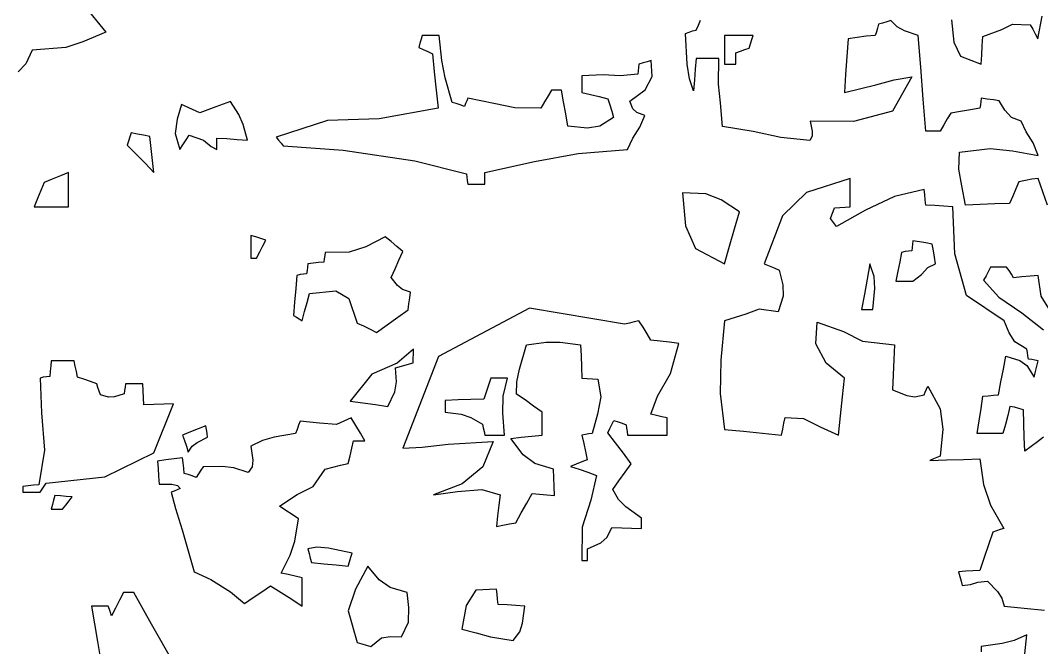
# Model space of a CAD drawing. Header units: millimetres. Extents: x 2622 to 2811, y 687 to 801.
# Drawn here: x 2745.19 to 2746.433, y 773.552 to 774.316 of the extents above; entities that cross this region are included whole.
import ezdxf

# ---------------------------------------------------------------- set-up
doc = ezdxf.new("R2010")
doc.units = ezdxf.units.MM
doc.layers.add('CHIOMA', color=94, linetype='Continuous')

msp = doc.modelspace()

# ---------------------------------------------------------------- linework, layer by layer
at = {"color": 44, "linetype": 'Continuous'}
for p, q in [((2746.3417, 773.9809), (2746.3274, 774.0315)), ((2746.3625, 773.9994), (2746.381, 773.9787)), ((2746.3875, 773.9499), (2746.3417, 773.9809)), ((2746.381, 773.9787), (2746.4089, 773.9599)), ((2746.4089, 773.9599), (2746.4355, 773.9389)), ((2746.3934, 773.9354), (2746.3875, 773.9499)), ((2746.4004, 773.9246), (2746.3934, 773.9354))]:
    msp.add_line(p, q, dxfattribs=at)
at = {"layer": 'CHIOMA', "linetype": 'Continuous'}
for p, q in [((2745.267, 774.3346), (2745.294, 774.3014)), ((2746.0153, 774.3099), (2746.0179, 774.3159)), ((2746.2495, 774.3154), (2746.2445, 774.3139)), ((2746.2574, 774.3077), (2746.2495, 774.3154)), ((2746.3235, 774.3164), (2746.3263, 774.2891)), ((2746.4285, 774.2934), (2746.4339, 774.3208)), ((2746.0039, 774.3014), (2746.0083, 774.3028)), ((2746.0083, 774.3028), (2746.0125, 774.3039)), ((2746.0125, 774.3039), (2746.0153, 774.3099)), ((2746.2333, 774.3064), (2746.2319, 774.3019)), ((2746.2345, 774.3109), (2746.2333, 774.3064)), ((2746.2395, 774.3124), (2746.2345, 774.3109)), ((2746.2445, 774.3139), (2746.2395, 774.3124)), ((2746.266, 774.3031), (2746.2574, 774.3077)), ((2746.283, 774.2974), (2746.266, 774.3031)), ((2746.3615, 774.2959), (2746.3846, 774.3047)), ((2746.3846, 774.3047), (2746.3978, 774.311)), ((2746.3978, 774.311), (2746.419, 774.3104)), ((2746.419, 774.3104), (2746.4223, 774.3049)), ((2746.4223, 774.3049), (2746.4254, 774.2993)), ((2745.294, 774.3014), (2745.266, 774.2896)), ((2745.6778, 774.2928), (2745.6764, 774.2879)), ((2745.679, 774.2974), (2745.6778, 774.2928)), ((2745.686, 774.2974), (2745.679, 774.2974)), ((2745.693, 774.2974), (2745.686, 774.2974)), ((2745.7, 774.2974), (2745.693, 774.2974)), ((2745.7032, 774.267), (2745.7, 774.2974)), ((2745.9995, 774.2999), (2746.0039, 774.3014)), ((2746.0018, 774.2626), (2745.9995, 774.2999)), ((2746.047, 774.2974), (2746.047, 774.2859)), ((2746.0588, 774.2974), (2746.047, 774.2974)), ((2746.0704, 774.2974), (2746.0588, 774.2974)), ((2746.082, 774.2974), (2746.0704, 774.2974)), ((2746.0788, 774.2873), (2746.0804, 774.2924)), ((2746.0804, 774.2924), (2746.082, 774.2974)), ((2746.1975, 774.2934), (2746.196, 774.2718)), ((2746.2085, 774.2949), (2746.1975, 774.2934)), ((2746.2195, 774.2963), (2746.2085, 774.2949)), ((2746.2305, 774.2974), (2746.2195, 774.2963)), ((2746.2319, 774.3019), (2746.2305, 774.2974)), ((2746.286, 774.2588), (2746.283, 774.2974)), ((2746.3609, 774.2849), (2746.3615, 774.2959)), ((2746.4254, 774.2993), (2746.4285, 774.2934)), ((2745.2045, 774.2794), (2745.1967, 774.2627)), ((2745.2454, 774.2829), (2745.2045, 774.2794)), ((2745.266, 774.2896), (2745.2454, 774.2829)), ((2745.6764, 774.2879), (2745.675, 774.2829)), ((2745.675, 774.2829), (2745.6805, 774.2804)), ((2745.6805, 774.2804), (2745.686, 774.2778)), ((2745.686, 774.2778), (2745.6915, 774.2749)), ((2746.047, 774.2859), (2746.047, 774.2743)), ((2746.061, 774.2764), (2746.0664, 774.2784)), ((2746.0664, 774.2784), (2746.0718, 774.2803)), ((2746.0718, 774.2803), (2746.077, 774.2819)), ((2746.077, 774.2819), (2746.0788, 774.2873)), ((2746.3263, 774.2891), (2746.3342, 774.2721)), ((2746.3603, 774.2738), (2746.3609, 774.2849)), ((2745.6915, 774.2749), (2745.6939, 774.2529)), ((2745.7072, 774.2459), (2745.7032, 774.267)), ((2745.953, 774.2654), (2745.948, 774.2639)), ((2745.958, 774.2669), (2745.953, 774.2654)), ((2745.9589, 774.2473), (2745.958, 774.2669)), ((2746.0125, 774.2694), (2746.0115, 774.2564)), ((2746.0218, 774.2694), (2746.0125, 774.2694)), ((2746.0309, 774.2694), (2746.0218, 774.2694)), ((2746.04, 774.2694), (2746.0309, 774.2694)), ((2746.0397, 774.238), (2746.04, 774.2694)), ((2746.047, 774.2743), (2746.047, 774.2624)), ((2746.061, 774.2719), (2746.061, 774.2764)), ((2746.061, 774.2673), (2746.061, 774.2719)), ((2746.061, 774.2624), (2746.061, 774.2673)), ((2746.196, 774.2718), (2746.1945, 774.2499)), ((2746.3342, 774.2721), (2746.3595, 774.2624)), ((2746.3595, 774.2624), (2746.3603, 774.2738)), ((2745.1967, 774.2627), (2745.1873, 774.2531)), ((2745.6939, 774.2529), (2745.6963, 774.2309)), ((2745.942, 774.2544), (2745.9415, 774.2504)), ((2745.9425, 774.2584), (2745.942, 774.2544)), ((2745.943, 774.2624), (2745.9425, 774.2584)), ((2745.948, 774.2639), (2745.943, 774.2624)), ((2746.0044, 774.2445), (2746.0018, 774.2626)), ((2746.0115, 774.2564), (2746.0105, 774.2433)), ((2746.047, 774.2624), (2746.0518, 774.2624)), ((2746.0518, 774.2624), (2746.0564, 774.2624)), ((2746.0564, 774.2624), (2746.061, 774.2624)), ((2746.289, 774.2199), (2746.286, 774.2588)), ((2745.7155, 774.2159), (2745.7072, 774.2459)), ((2745.8993, 774.2496), (2745.8735, 774.2484)), ((2745.8735, 774.2484), (2745.8735, 774.2418)), ((2745.8735, 774.2418), (2745.8735, 774.2349)), ((2745.9203, 774.2482), (2745.8993, 774.2496)), ((2745.9415, 774.2504), (2745.9203, 774.2482)), ((2745.9504, 774.2313), (2745.9589, 774.2473)), ((2746.0095, 774.2299), (2746.0044, 774.2445)), ((2746.0105, 774.2433), (2746.0095, 774.2299)), ((2746.1945, 774.2499), (2746.193, 774.2279)), ((2746.2313, 774.2372), (2746.2536, 774.2433)), ((2746.275, 774.2469), (2746.2516, 774.2053)), ((2746.2536, 774.2433), (2746.275, 774.2469)), ((2745.6963, 774.2309), (2745.6985, 774.2089)), ((2745.8365, 774.2309), (2745.8323, 774.2238)), ((2745.8405, 774.2309), (2745.8365, 774.2309)), ((2745.8445, 774.2309), (2745.8405, 774.2309)), ((2745.8485, 774.2309), (2745.8445, 774.2309)), ((2745.8513, 774.2164), (2745.8485, 774.2309)), ((2745.8735, 774.2349), (2745.8735, 774.2279)), ((2745.8735, 774.2279), (2745.884, 774.2254)), ((2745.932, 774.2174), (2745.9504, 774.2313)), ((2746.0421, 774.2155), (2746.0397, 774.238)), ((2746.193, 774.2279), (2746.2313, 774.2372)), ((2745.446, 774.2169), (2745.4278, 774.2103)), ((2745.456, 774.2012), (2745.446, 774.2169)), ((2745.7205, 774.2144), (2745.7155, 774.2159)), ((2745.7333, 774.2178), (2745.7319, 774.2144)), ((2745.7345, 774.2209), (2745.7333, 774.2178)), ((2745.7665, 774.2147), (2745.7345, 774.2209)), ((2745.8279, 774.2164), (2745.8235, 774.2089)), ((2745.8323, 774.2238), (2745.8279, 774.2164)), ((2745.8539, 774.2018), (2745.8513, 774.2164)), ((2745.884, 774.2254), (2745.8945, 774.2229)), ((2745.8945, 774.2229), (2745.905, 774.2204)), ((2745.905, 774.2204), (2745.9074, 774.2129)), ((2745.9356, 774.2081), (2745.932, 774.2174)), ((2746.0445, 774.1864), (2746.0421, 774.2155)), ((2746.292, 774.1809), (2746.289, 774.2199)), ((2746.359, 774.2169), (2746.3585, 774.2129)), ((2746.3595, 774.2209), (2746.359, 774.2169)), ((2746.3669, 774.2199), (2746.3595, 774.2209)), ((2746.3743, 774.2189), (2746.3669, 774.2199)), ((2746.3815, 774.2179), (2746.3743, 774.2189)), ((2746.3884, 774.2065), (2746.3815, 774.2179)), ((2745.386, 774.2134), (2745.381, 774.1954)), ((2745.4087, 774.203), (2745.386, 774.2134)), ((2745.4278, 774.2103), (2745.4087, 774.203)), ((2745.6985, 774.2089), (2745.6268, 774.196)), ((2745.7255, 774.2128), (2745.7205, 774.2144)), ((2745.7305, 774.2109), (2745.7255, 774.2128)), ((2745.7319, 774.2144), (2745.7305, 774.2109)), ((2745.792, 774.2091), (2745.7665, 774.2147)), ((2745.8235, 774.2089), (2745.792, 774.2091)), ((2745.9074, 774.2129), (2745.9098, 774.2053)), ((2745.9098, 774.2053), (2745.912, 774.1974)), ((2745.9403, 774.2035), (2745.9356, 774.2081)), ((2745.95, 774.1999), (2745.9403, 774.2035)), ((2746.2516, 774.2053), (2746.2041, 774.1925)), ((2746.3344, 774.2049), (2746.3225, 774.2029)), ((2746.3463, 774.2069), (2746.3344, 774.2049)), ((2746.358, 774.2089), (2746.3463, 774.2069)), ((2746.3585, 774.2129), (2746.358, 774.2089)), ((2746.3963, 774.1976), (2746.3884, 774.2065)), ((2745.381, 774.1954), (2745.3786, 774.1781)), ((2745.4614, 774.189), (2745.456, 774.2012)), ((2745.5637, 774.1939), (2745.5015, 774.1734)), ((2745.6268, 774.196), (2745.5637, 774.1939)), ((2745.8565, 774.1869), (2745.8539, 774.2018)), ((2745.912, 774.1974), (2745.8953, 774.187)), ((2745.9442, 774.1858), (2745.95, 774.1999)), ((2746.2041, 774.1925), (2746.1515, 774.1929)), ((2746.1515, 774.1929), (2746.1538, 774.181)), ((2746.3183, 774.1958), (2746.3139, 774.1884)), ((2746.3225, 774.2029), (2746.3183, 774.1958)), ((2746.408, 774.1929), (2746.3963, 774.1976)), ((2746.4143, 774.1801), (2746.408, 774.1929)), ((2745.325, 774.1789), (2745.3234, 774.1739)), ((2745.3325, 774.1774), (2745.325, 774.1789)), ((2745.4665, 774.1699), (2745.4614, 774.189)), ((2745.8804, 774.1846), (2745.8565, 774.1869)), ((2745.8953, 774.187), (2745.8804, 774.1846)), ((2745.9357, 774.1722), (2745.9442, 774.1858)), ((2746.082, 774.1804), (2746.0445, 774.1864)), ((2746.1155, 774.173), (2746.082, 774.1804)), ((2746.1538, 774.181), (2746.1536, 774.1749)), ((2746.2979, 774.1809), (2746.292, 774.1809)), ((2746.3038, 774.1809), (2746.2979, 774.1809)), ((2746.3095, 774.1809), (2746.3038, 774.1809)), ((2746.3139, 774.1884), (2746.3095, 774.1809)), ((2746.4226, 774.1668), (2746.4143, 774.1801)), ((2745.3218, 774.1689), (2745.32, 774.1639)), ((2745.3234, 774.1739), (2745.3218, 774.1689)), ((2745.34, 774.1759), (2745.3325, 774.1774)), ((2745.3475, 774.1744), (2745.34, 774.1759)), ((2745.3493, 774.1599), (2745.3475, 774.1744)), ((2745.3786, 774.1781), (2745.384, 774.1584)), ((2745.3879, 774.1644), (2745.3918, 774.1703)), ((2745.3918, 774.1703), (2745.3955, 774.1759)), ((2745.3955, 774.1759), (2745.413, 774.17)), ((2745.413, 774.17), (2745.4224, 774.1623)), ((2745.429, 774.1724), (2745.4415, 774.1718)), ((2745.429, 774.1679), (2745.429, 774.1724)), ((2745.429, 774.1633), (2745.429, 774.1679)), ((2745.4415, 774.1718), (2745.454, 774.1709)), ((2745.454, 774.1709), (2745.4665, 774.1699)), ((2745.5015, 774.1734), (2745.5044, 774.1699)), ((2745.5044, 774.1699), (2745.5073, 774.1664)), ((2745.5073, 774.1664), (2745.51, 774.1629)), ((2745.929, 774.1584), (2745.9357, 774.1722)), ((2746.151, 774.1694), (2746.1155, 774.173)), ((2746.1536, 774.1749), (2746.151, 774.1694)), ((2746.429, 774.1514), (2746.4226, 774.1668)), ((2745.32, 774.1639), (2745.3309, 774.1529)), ((2745.3509, 774.1453), (2745.3493, 774.1599)), ((2745.384, 774.1584), (2745.3879, 774.1644)), ((2745.4224, 774.1623), (2745.429, 774.1584)), ((2745.429, 774.1584), (2745.429, 774.1633)), ((2745.51, 774.1629), (2745.5829, 774.1576)), ((2745.5829, 774.1576), (2745.67, 774.1448)), ((2745.816, 774.1439), (2745.8691, 774.1536)), ((2745.8691, 774.1536), (2745.929, 774.1584)), ((2746.3322, 774.1346), (2746.333, 774.1554)), ((2746.333, 774.1554), (2746.3703, 774.1598)), ((2746.3703, 774.1598), (2746.3976, 774.157)), ((2746.3976, 774.157), (2746.429, 774.1514)), ((2745.3309, 774.1529), (2745.3418, 774.1418)), ((2745.3418, 774.1418), (2745.3525, 774.1304)), ((2745.3525, 774.1304), (2745.3509, 774.1453)), ((2745.67, 774.1448), (2745.733, 774.1289)), ((2745.7555, 774.1304), (2745.816, 774.1439)), ((2745.2485, 774.1304), (2745.2388, 774.1264)), ((2745.2485, 774.1168), (2745.2485, 774.1304)), ((2745.733, 774.1289), (2745.7335, 774.1249)), ((2745.7555, 774.1259), (2745.7555, 774.1304)), ((2746.3358, 774.1144), (2746.3322, 774.1346)), ((2745.219, 774.1184), (2745.215, 774.1088)), ((2745.2289, 774.1224), (2745.219, 774.1184)), ((2745.2388, 774.1264), (2745.2289, 774.1224)), ((2745.2485, 774.1029), (2745.2485, 774.1168)), ((2745.7335, 774.1249), (2745.734, 774.1208)), ((2745.734, 774.1208), (2745.7345, 774.1164)), ((2745.7345, 774.1164), (2745.7415, 774.1164)), ((2745.7415, 774.1164), (2745.7485, 774.1164)), ((2745.7485, 774.1164), (2745.7555, 774.1164)), ((2745.7555, 774.1213), (2745.7555, 774.1259)), ((2745.7555, 774.1164), (2745.7555, 774.1213)), ((2746.2, 774.1234), (2746.1467, 774.1061)), ((2746.2, 774.1119), (2746.2, 774.1234)), ((2746.4055, 774.1194), (2746.4018, 774.1108)), ((2746.4134, 774.1209), (2746.4055, 774.1194)), ((2746.4213, 774.1223), (2746.4134, 774.1209)), ((2746.429, 774.1234), (2746.4213, 774.1223)), ((2746.4403, 774.091), (2746.429, 774.1234)), ((2745.215, 774.1088), (2745.211, 774.0989)), ((2745.996, 774.1059), (2745.9996, 774.0656)), ((2746.0242, 774.1047), (2745.996, 774.1059)), ((2746.0429, 774.0974), (2746.0242, 774.1047)), ((2746.1467, 774.1061), (2746.1177, 774.0777)), ((2746.2, 774.1004), (2746.2, 774.1119)), ((2746.29, 774.1099), (2746.2542, 774.1012)), ((2746.2908, 774.1038), (2746.29, 774.1099)), ((2746.2914, 774.0974), (2746.2908, 774.1038)), ((2746.3405, 774.0909), (2746.3358, 774.1144)), ((2746.4018, 774.1108), (2746.3979, 774.1019)), ((2745.211, 774.0989), (2745.207, 774.0889)), ((2745.2485, 774.0889), (2745.2485, 774.1029)), ((2746.0655, 774.0829), (2746.0429, 774.0974)), ((2746.2, 774.0889), (2746.2, 774.1004)), ((2746.2542, 774.1012), (2746.2188, 774.0849)), ((2746.292, 774.0909), (2746.2914, 774.0974)), ((2746.3584, 774.0918), (2746.3405, 774.0909)), ((2746.3763, 774.0924), (2746.3584, 774.0918)), ((2746.394, 774.0929), (2746.3763, 774.0924)), ((2746.3979, 774.1019), (2746.394, 774.0929)), ((2745.207, 774.0889), (2745.2209, 774.0889)), ((2745.2209, 774.0889), (2745.2348, 774.0889)), ((2745.2348, 774.0889), (2745.2485, 774.0889)), ((2746.0594, 774.0619), (2746.0655, 774.0829)), ((2746.176, 774.0744), (2746.1778, 774.0789)), ((2746.1778, 774.0789), (2746.1794, 774.0833)), ((2746.1794, 774.0833), (2746.181, 774.0874)), ((2746.181, 774.0874), (2746.1874, 774.0879)), ((2746.2188, 774.0849), (2746.1835, 774.0649)), ((2746.1874, 774.0879), (2746.1938, 774.0884)), ((2746.1938, 774.0884), (2746.2, 774.0889)), ((2746.303, 774.0904), (2746.292, 774.0909)), ((2746.314, 774.0898), (2746.303, 774.0904)), ((2746.325, 774.0889), (2746.314, 774.0898)), ((2746.3274, 774.0315), (2746.325, 774.0889)), ((2746.1177, 774.0777), (2746.0955, 774.0194)), ((2746.1785, 774.0714), (2746.176, 774.0744)), ((2746.181, 774.0683), (2746.1785, 774.0714)), ((2746.1835, 774.0649), (2746.181, 774.0683)), ((2745.4705, 774.0539), (2745.4705, 774.0449)), ((2745.4768, 774.0523), (2745.4705, 774.0539)), ((2745.9996, 774.0656), (2746.0116, 774.038)), ((2746.0533, 774.0408), (2746.0594, 774.0619)), ((2745.4705, 774.0449), (2745.4705, 774.0358)), ((2745.4829, 774.0504), (2745.4768, 774.0523)), ((2745.489, 774.0484), (2745.4829, 774.0504)), ((2745.4853, 774.0413), (2745.489, 774.0484)), ((2745.634, 774.0524), (2745.6104, 774.0403)), ((2745.6413, 774.0464), (2745.634, 774.0524)), ((2745.6484, 774.0404), (2745.6413, 774.0464)), ((2746.276, 774.0434), (2746.2755, 774.0394)), ((2746.2765, 774.0474), (2746.276, 774.0434)), ((2746.2844, 774.0463), (2746.2765, 774.0474)), ((2746.2923, 774.0449), (2746.2844, 774.0463)), ((2746.3, 774.0434), (2746.2923, 774.0449)), ((2746.3014, 774.0354), (2746.3, 774.0434)), ((2745.4705, 774.0358), (2745.4705, 774.0264)), ((2745.4775, 774.0264), (2745.4814, 774.0339)), ((2745.4814, 774.0339), (2745.4853, 774.0413)), ((2745.5605, 774.0294), (2745.56, 774.0254)), ((2745.561, 774.0334), (2745.5605, 774.0294)), ((2745.5902, 774.0335), (2745.561, 774.0334)), ((2745.6104, 774.0403), (2745.5902, 774.0335)), ((2745.6555, 774.0344), (2745.6484, 774.0404)), ((2745.6509, 774.0239), (2745.6555, 774.0344)), ((2746.0116, 774.038), (2746.047, 774.0194)), ((2746.047, 774.0194), (2746.0533, 774.0408)), ((2746.2625, 774.0334), (2746.2603, 774.0219)), ((2746.2668, 774.0343), (2746.2625, 774.0334)), ((2746.2709, 774.0349), (2746.2668, 774.0343)), ((2746.275, 774.0354), (2746.2709, 774.0349)), ((2746.2755, 774.0394), (2746.275, 774.0354)), ((2746.3028, 774.0274), (2746.3014, 774.0354)), ((2745.4705, 774.0264), (2745.4729, 774.0264)), ((2745.4729, 774.0264), (2745.4753, 774.0264)), ((2745.4753, 774.0264), (2745.4775, 774.0264)), ((2745.54, 774.0194), (2745.5395, 774.0154)), ((2745.5465, 774.0203), (2745.54, 774.0194)), ((2745.553, 774.0209), (2745.5465, 774.0203)), ((2745.5595, 774.0214), (2745.553, 774.0209)), ((2745.56, 774.0254), (2745.5595, 774.0214)), ((2745.6463, 774.0134), (2745.6509, 774.0239)), ((2746.0955, 774.0194), (2746.1015, 774.0169)), ((2746.1015, 774.0169), (2746.1075, 774.0144)), ((2746.224, 774.0194), (2746.2208, 774.0009)), ((2746.2291, 774.004), (2746.224, 774.0194)), ((2746.2603, 774.0219), (2746.2579, 774.0103)), ((2746.2945, 774.0148), (2746.304, 774.0194)), ((2746.304, 774.0194), (2746.3028, 774.0274)), ((2745.5265, 774.0054), (2745.5253, 773.9893)), ((2745.5305, 774.0063), (2745.5265, 774.0054)), ((2745.5345, 774.0069), (2745.5305, 774.0063)), ((2745.5385, 774.0074), (2745.5345, 774.0069)), ((2745.539, 774.0114), (2745.5385, 774.0074)), ((2745.5395, 774.0154), (2745.539, 774.0114)), ((2745.6415, 774.0029), (2745.6463, 774.0134)), ((2746.1075, 774.0144), (2746.1135, 774.0119)), ((2746.1135, 774.0119), (2746.118, 773.994)), ((2746.2579, 774.0103), (2746.2555, 773.9984)), ((2746.2765, 773.9984), (2746.2869, 774.0066)), ((2746.2869, 774.0066), (2746.2945, 774.0148)), ((2746.3654, 774.0049), (2746.3625, 773.9994)), ((2746.3683, 774.0103), (2746.3654, 774.0049)), ((2746.371, 774.0154), (2746.3683, 774.0103)), ((2746.3775, 774.0154), (2746.371, 774.0154)), ((2746.384, 774.0154), (2746.3775, 774.0154)), ((2746.3905, 774.0154), (2746.384, 774.0154)), ((2746.3934, 774.0113), (2746.3905, 774.0154)), ((2746.3963, 774.0069), (2746.3934, 774.0113)), ((2746.399, 774.0024), (2746.3963, 774.0069)), ((2746.419, 774.0044), (2746.409, 774.0034)), ((2746.429, 774.0054), (2746.419, 774.0044)), ((2746.4326, 773.9802), (2746.429, 774.0054)), ((2745.649, 773.9929), (2745.6415, 774.0029)), ((2745.6551, 773.9882), (2745.649, 773.9929)), ((2746.118, 773.994), (2746.1186, 773.9801)), ((2746.2208, 774.0009), (2746.2174, 773.9824)), ((2746.23, 773.9896), (2746.2291, 774.004)), ((2746.2555, 773.9984), (2746.2625, 773.9984)), ((2746.2625, 773.9984), (2746.2695, 773.9984)), ((2746.2695, 773.9984), (2746.2765, 773.9984)), ((2746.409, 774.0034), (2746.399, 774.0024)), ((2745.5253, 773.9893), (2745.5239, 773.9729)), ((2745.539, 773.9724), (2745.542, 773.9834)), ((2745.542, 773.9834), (2745.5742, 773.9864)), ((2745.5742, 773.9864), (2745.59, 773.9774)), ((2745.665, 773.9849), (2745.6551, 773.9882)), ((2745.664, 773.9779), (2745.665, 773.9849)), ((2746.1186, 773.9801), (2746.1125, 773.9609)), ((2746.2174, 773.9824), (2746.214, 773.9639)), ((2746.2275, 773.9639), (2746.23, 773.9896)), ((2746.4418, 773.9651), (2746.4326, 773.9802)), ((2745.5239, 773.9729), (2745.5225, 773.9564)), ((2745.536, 773.9613), (2745.539, 773.9724)), ((2745.59, 773.9774), (2745.6, 773.9474)), ((2745.662, 773.9634), (2745.663, 773.9708)), ((2745.663, 773.9708), (2745.664, 773.9779)), ((2745.5225, 773.9564), (2745.526, 773.9544)), ((2745.533, 773.9499), (2745.536, 773.9613)), ((2745.6493, 773.9544), (2745.662, 773.9634)), ((2745.8098, 773.9656), (2745.6991, 773.9065)), ((2745.9255, 773.9459), (2745.8098, 773.9656)), ((2746.0732, 773.9583), (2746.047, 773.9499)), ((2746.0892, 773.9642), (2746.0732, 773.9583)), ((2746.1125, 773.9609), (2746.0892, 773.9642)), ((2746.214, 773.9639), (2746.2185, 773.9639)), ((2746.2185, 773.9639), (2746.223, 773.9639)), ((2746.223, 773.9639), (2746.2275, 773.9639)), ((2745.526, 773.9544), (2745.5295, 773.9523)), ((2745.5295, 773.9523), (2745.533, 773.9499)), ((2745.6, 773.9474), (2745.6079, 773.9438)), ((2745.6079, 773.9438), (2745.6158, 773.9399)), ((2745.6235, 773.9359), (2745.6364, 773.9453)), ((2745.6364, 773.9453), (2745.6493, 773.9544)), ((2745.9314, 773.9474), (2745.9255, 773.9459)), ((2745.9373, 773.9488), (2745.9314, 773.9474)), ((2745.943, 773.9499), (2745.9373, 773.9488)), ((2745.9479, 773.9423), (2745.943, 773.9499)), ((2745.9528, 773.9344), (2745.9479, 773.9423)), ((2746.047, 773.9499), (2746.0428, 773.9023)), ((2746.1584, 773.9219), (2746.16, 773.9484)), ((2746.16, 773.9484), (2746.1918, 773.937)), ((2745.6158, 773.9399), (2745.6235, 773.9359)), ((2745.9575, 773.9264), (2745.9528, 773.9344)), ((2746.1918, 773.937), (2746.2151, 773.9253)), ((2745.7975, 773.8913), (2745.806, 773.9209)), ((2745.806, 773.9209), (2745.8301, 773.9242)), ((2745.8301, 773.9242), (2745.8472, 773.9242)), ((2745.8472, 773.9242), (2745.872, 773.9209)), ((2745.872, 773.9209), (2745.8725, 773.9074)), ((2745.9689, 773.9253), (2745.9575, 773.9264)), ((2745.9803, 773.9239), (2745.9689, 773.9253)), ((2745.9915, 773.9224), (2745.9803, 773.9239)), ((2745.9815, 773.8858), (2745.9915, 773.9224)), ((2746.1708, 773.8986), (2746.1584, 773.9219)), ((2746.2151, 773.9253), (2746.254, 773.9209)), ((2746.254, 773.9209), (2746.2533, 773.9028)), ((2746.415, 773.9154), (2746.4004, 773.9246)), ((2745.6685, 773.9154), (2745.6486, 773.8985)), ((2745.6991, 773.9065), (2745.6555, 773.7949)), ((2745.6683, 773.9044), (2745.6684, 773.9099)), ((2745.6684, 773.9099), (2745.6685, 773.9154)), ((2745.8725, 773.9074), (2745.873, 773.8939)), ((2746.3865, 773.8914), (2746.3895, 773.9069)), ((2746.3895, 773.9069), (2746.4065, 773.9018)), ((2746.4158, 773.9114), (2746.415, 773.9154)), ((2746.4164, 773.9074), (2746.4158, 773.9114)), ((2746.417, 773.9034), (2746.4164, 773.9074)), ((2745.227, 773.8953), (2745.2265, 773.8889)), ((2745.2275, 773.9014), (2745.227, 773.8953)), ((2745.2369, 773.9014), (2745.2275, 773.9014)), ((2745.2463, 773.9014), (2745.2369, 773.9014)), ((2745.2555, 773.9014), (2745.2463, 773.9014)), ((2745.2569, 773.8949), (2745.2555, 773.9014)), ((2745.2583, 773.8883), (2745.2569, 773.8949)), ((2745.6486, 773.8985), (2745.618, 773.885)), ((2745.6465, 773.8929), (2745.6538, 773.8949)), ((2745.648, 773.8759), (2745.6465, 773.8929)), ((2745.6538, 773.8949), (2745.6609, 773.8969)), ((2745.6609, 773.8969), (2745.668, 773.8989)), ((2745.668, 773.8989), (2745.6683, 773.9044)), ((2745.873, 773.8939), (2745.8735, 773.8804)), ((2746.0428, 773.9023), (2746.0417, 773.8618)), ((2746.193, 773.8804), (2746.1708, 773.8986)), ((2746.2533, 773.9028), (2746.2524, 773.8844)), ((2746.4065, 773.9018), (2746.4149, 773.8955)), ((2746.4149, 773.8955), (2746.424, 773.8814)), ((2746.421, 773.9029), (2746.417, 773.9034)), ((2746.425, 773.9023), (2746.421, 773.9029)), ((2746.429, 773.9014), (2746.425, 773.9023)), ((2746.4258, 773.8883), (2746.4274, 773.8949)), ((2746.4274, 773.8949), (2746.429, 773.9014)), ((2745.218, 773.8813), (2745.214, 773.8804)), ((2745.214, 773.8804), (2745.2156, 773.8381)), ((2745.222, 773.8819), (2745.218, 773.8813)), ((2745.226, 773.8824), (2745.222, 773.8819)), ((2745.2265, 773.8889), (2745.226, 773.8824)), ((2745.2595, 773.8814), (2745.2583, 773.8883)), ((2745.2674, 773.8789), (2745.2595, 773.8814)), ((2745.618, 773.885), (2745.5915, 773.8524)), ((2745.7625, 773.8804), (2745.7598, 773.8719)), ((2745.7694, 773.8804), (2745.7625, 773.8804)), ((2745.7763, 773.8804), (2745.7694, 773.8804)), ((2745.783, 773.8804), (2745.7763, 773.8804)), ((2745.7776, 773.8582), (2745.783, 773.8804)), ((2745.7944, 773.8758), (2745.7975, 773.8913)), ((2745.8735, 773.8804), (2745.88, 773.8799)), ((2745.88, 773.8799), (2745.8865, 773.8794)), ((2745.9657, 773.8584), (2745.9815, 773.8858)), ((2746.1908, 773.8574), (2746.193, 773.8804)), ((2746.2524, 773.8844), (2746.2515, 773.8659)), ((2746.3835, 773.8758), (2746.3865, 773.8914)), ((2746.424, 773.8814), (2746.4258, 773.8883)), ((2745.2753, 773.8763), (2745.2674, 773.8789)), ((2745.283, 773.8734), (2745.2753, 773.8763)), ((2745.2845, 773.8689), (2745.283, 773.8734)), ((2745.286, 773.8644), (2745.2845, 773.8689)), ((2745.3175, 773.8694), (2745.317, 773.8654)), ((2745.318, 773.8734), (2745.3175, 773.8694)), ((2745.325, 773.8734), (2745.318, 773.8734)), ((2745.332, 773.8734), (2745.325, 773.8734)), ((2745.339, 773.8734), (2745.332, 773.8734)), ((2745.3395, 773.8649), (2745.339, 773.8734)), ((2745.6459, 773.8635), (2745.648, 773.8759)), ((2745.7598, 773.8719), (2745.7569, 773.8634)), ((2745.794, 773.8609), (2745.7944, 773.8758)), ((2745.8865, 773.8794), (2745.893, 773.8789)), ((2745.893, 773.8789), (2745.8964, 773.8577)), ((2746.293, 773.8669), (2746.2945, 773.8704)), ((2746.2945, 773.8704), (2746.3095, 773.8428)), ((2746.3805, 773.8599), (2746.3835, 773.8758)), ((2745.2875, 773.8599), (2745.286, 773.8644)), ((2745.2972, 773.8573), (2745.2875, 773.8599)), ((2745.3047, 773.8577), (2745.2972, 773.8573)), ((2745.3165, 773.8614), (2745.3047, 773.8577)), ((2745.317, 773.8654), (2745.3165, 773.8614)), ((2745.34, 773.8564), (2745.3395, 773.8649)), ((2745.3405, 773.8479), (2745.34, 773.8564)), ((2745.6375, 773.8459), (2745.6459, 773.8635)), ((2745.7569, 773.8634), (2745.754, 773.8549)), ((2745.7771, 773.8375), (2745.7776, 773.8582)), ((2745.8044, 773.8538), (2745.794, 773.8609)), ((2745.8964, 773.8577), (2745.8925, 773.8365)), ((2745.9575, 773.8364), (2745.9657, 773.8584)), ((2746.0417, 773.8618), (2746.047, 773.8179)), ((2746.1884, 773.8343), (2746.1908, 773.8574)), ((2746.2515, 773.8659), (2746.2689, 773.859)), ((2746.2689, 773.859), (2746.2789, 773.8575)), ((2746.2789, 773.8575), (2746.29, 773.8599)), ((2746.29, 773.8599), (2746.2915, 773.8634)), ((2746.2915, 773.8634), (2746.293, 773.8669)), ((2746.3593, 773.8434), (2746.3615, 773.8584)), ((2746.3615, 773.8584), (2746.3679, 773.8589)), ((2746.3679, 773.8589), (2746.3743, 773.8594)), ((2746.3743, 773.8594), (2746.3805, 773.8599)), ((2745.3525, 773.8484), (2745.3405, 773.8479)), ((2745.3645, 773.8488), (2745.3525, 773.8484)), ((2745.3526, 773.7894), (2745.3765, 773.8489)), ((2745.3765, 773.8489), (2745.3645, 773.8488)), ((2745.5915, 773.8524), (2745.6069, 773.8504)), ((2745.6069, 773.8504), (2745.6223, 773.8483)), ((2745.6223, 773.8483), (2745.6375, 773.8459)), ((2745.7228, 773.8538), (2745.707, 773.8529)), ((2745.707, 773.8529), (2745.707, 773.8484)), ((2745.707, 773.8484), (2745.707, 773.8438)), ((2745.707, 773.8438), (2745.707, 773.8389)), ((2745.7384, 773.8544), (2745.7228, 773.8538)), ((2745.754, 773.8549), (2745.7384, 773.8544)), ((2745.8148, 773.8464), (2745.8044, 773.8538)), ((2745.825, 773.8389), (2745.8148, 773.8464)), ((2746.3095, 773.8428), (2746.3128, 773.8183)), ((2746.3569, 773.8283), (2746.3593, 773.8434)), ((2746.3945, 773.8459), (2746.3918, 773.8349)), ((2746.4, 773.8448), (2746.3945, 773.8459)), ((2746.4055, 773.8434), (2746.4, 773.8448)), ((2746.411, 773.8419), (2746.4055, 773.8434)), ((2745.2156, 773.8381), (2745.2195, 773.7927)), ((2745.5925, 773.8319), (2745.5749, 773.8238)), ((2745.5983, 773.8228), (2745.5925, 773.8319)), ((2745.707, 773.8389), (2745.7266, 773.8364)), ((2745.7266, 773.8364), (2745.7384, 773.8326)), ((2745.7384, 773.8326), (2745.7525, 773.8244)), ((2745.7795, 773.8109), (2745.7771, 773.8375)), ((2745.825, 773.8298), (2745.825, 773.8389)), ((2745.8925, 773.8365), (2745.886, 773.8129)), ((2745.9643, 773.8349), (2745.9575, 773.8364)), ((2745.9709, 773.8334), (2745.9643, 773.8349)), ((2745.9775, 773.8319), (2745.9709, 773.8334)), ((2745.9775, 773.8249), (2745.9775, 773.8319)), ((2746.1195, 773.8254), (2746.121, 773.8324)), ((2746.121, 773.8324), (2746.1432, 773.831)), ((2746.1432, 773.831), (2746.1637, 773.8209)), ((2746.186, 773.8109), (2746.1884, 773.8343)), ((2746.3918, 773.8349), (2746.3889, 773.8239)), ((2746.4115, 773.8253), (2746.411, 773.8419)), ((2745.4065, 773.8188), (2745.397, 773.8149)), ((2745.416, 773.8224), (2745.4065, 773.8188)), ((2745.4168, 773.8179), (2745.416, 773.8224)), ((2745.4174, 773.8133), (2745.4168, 773.8179)), ((2745.5269, 773.8179), (2745.525, 773.8129)), ((2745.5288, 773.8229), (2745.5269, 773.8179)), ((2745.5305, 773.8279), (2745.5288, 773.8229)), ((2745.5543, 773.8254), (2745.5305, 773.8279)), ((2745.5749, 773.8238), (2745.5543, 773.8254)), ((2745.6039, 773.8134), (2745.5983, 773.8228)), ((2745.7525, 773.8244), (2745.7535, 773.8199)), ((2745.7535, 773.8199), (2745.7545, 773.8154)), ((2745.825, 773.8204), (2745.825, 773.8298)), ((2745.825, 773.8109), (2745.825, 773.8204)), ((2745.905, 773.8139), (2745.9075, 773.8189)), ((2745.9075, 773.8189), (2745.91, 773.8239)), ((2745.91, 773.8239), (2745.9125, 773.8289)), ((2745.9125, 773.8289), (2745.9175, 773.8273)), ((2745.9175, 773.8273), (2745.9225, 773.8254)), ((2745.9225, 773.8254), (2745.9275, 773.8234)), ((2745.9275, 773.8234), (2745.928, 773.8194)), ((2745.928, 773.8194), (2745.9285, 773.8153)), ((2745.9775, 773.8179), (2745.9775, 773.8249)), ((2745.9775, 773.8109), (2745.9775, 773.8179)), ((2746.047, 773.8179), (2746.0703, 773.8158)), ((2746.1165, 773.8109), (2746.118, 773.8183)), ((2746.118, 773.8183), (2746.1195, 773.8254)), ((2746.1637, 773.8209), (2746.186, 773.8109)), ((2746.3128, 773.8183), (2746.3095, 773.7854)), ((2746.3545, 773.8129), (2746.3569, 773.8283)), ((2746.3889, 773.8239), (2746.386, 773.8129)), ((2746.412, 773.8084), (2746.4115, 773.8253)), ((2745.397, 773.8149), (2745.3875, 773.8109)), ((2745.3875, 773.8109), (2745.3899, 773.8043)), ((2745.4054, 773.8021), (2745.418, 773.8084)), ((2745.418, 773.8084), (2745.4174, 773.8133)), ((2745.4989, 773.8083), (2745.4848, 773.8043)), ((2745.525, 773.8129), (2745.4989, 773.8083)), ((2745.6095, 773.8039), (2745.6039, 773.8134)), ((2745.7545, 773.8154), (2745.7555, 773.8109)), ((2745.7555, 773.8109), (2745.7635, 773.8109)), ((2745.7635, 773.8109), (2745.7715, 773.8109)), ((2745.7715, 773.8109), (2745.7795, 773.8109)), ((2745.787, 773.8069), (2745.7998, 773.8084)), ((2745.8022, 773.7868), (2745.787, 773.8069)), ((2745.7998, 773.8084), (2745.8124, 773.8098)), ((2745.8124, 773.8098), (2745.825, 773.8109)), ((2745.8778, 773.8118), (2745.8735, 773.8109)), ((2745.8735, 773.8109), (2745.8758, 773.8009)), ((2745.8819, 773.8124), (2745.8778, 773.8118)), ((2745.886, 773.8129), (2745.8819, 773.8124)), ((2745.9145, 773.8014), (2745.905, 773.8139)), ((2745.9285, 773.8153), (2745.929, 773.8109)), ((2745.929, 773.8109), (2745.9453, 773.8109)), ((2745.9453, 773.8109), (2745.9614, 773.8109)), ((2745.9614, 773.8109), (2745.9775, 773.8109)), ((2746.0703, 773.8158), (2746.0934, 773.8134)), ((2746.0934, 773.8134), (2746.1165, 773.8109)), ((2746.365, 773.8129), (2746.3545, 773.8129)), ((2746.3755, 773.8129), (2746.365, 773.8129)), ((2746.386, 773.8129), (2746.3755, 773.8129)), ((2746.4125, 773.7914), (2746.412, 773.8084)), ((2746.4355, 773.8084), (2746.4279, 773.8029)), ((2745.3899, 773.8043), (2745.3923, 773.7974)), ((2745.3923, 773.7974), (2745.3945, 773.7904)), ((2745.3945, 773.7904), (2745.3993, 773.7974)), ((2745.3993, 773.7974), (2745.4054, 773.8021)), ((2745.4848, 773.8043), (2745.4705, 773.7974)), ((2745.4705, 773.7974), (2745.473, 773.7805)), ((2745.5913, 773.7858), (2745.5934, 773.7949)), ((2745.5934, 773.7949), (2745.5955, 773.8039)), ((2745.5955, 773.8039), (2745.6003, 773.8039)), ((2745.6003, 773.8039), (2745.6049, 773.8039)), ((2745.6049, 773.8039), (2745.6095, 773.8039)), ((2745.6555, 773.7949), (2745.679, 773.7963)), ((2745.679, 773.7963), (2745.7106, 773.8)), ((2745.7106, 773.8), (2745.7655, 773.8034)), ((2745.7655, 773.8034), (2745.753, 773.7723)), ((2745.8758, 773.8009), (2745.8779, 773.7909)), ((2745.924, 773.7888), (2745.9145, 773.8014)), ((2746.4203, 773.7973), (2746.4125, 773.7914)), ((2746.4279, 773.8029), (2746.4203, 773.7973)), ((2745.2195, 773.7927), (2745.2125, 773.7504)), ((2745.293, 773.7602), (2745.3526, 773.7894)), ((2745.3673, 773.7809), (2745.357, 773.7794)), ((2745.3774, 773.7823), (2745.3673, 773.7809)), ((2745.3875, 773.7834), (2745.3774, 773.7823)), ((2745.3883, 773.7773), (2745.3875, 773.7834)), ((2745.473, 773.7805), (2745.4722, 773.7723)), ((2745.589, 773.7764), (2745.5913, 773.7858)), ((2745.8164, 773.7765), (2745.8022, 773.7868)), ((2745.88, 773.7809), (2745.8733, 773.7784)), ((2745.8779, 773.7909), (2745.88, 773.7809)), ((2745.9335, 773.7759), (2745.924, 773.7888)), ((2746.3013, 773.7819), (2746.297, 773.7799)), ((2746.297, 773.7799), (2746.3174, 773.7808)), ((2746.3054, 773.7838), (2746.3013, 773.7819)), ((2746.3095, 773.7854), (2746.3054, 773.7838)), ((2746.3174, 773.7808), (2746.3378, 773.7814)), ((2746.3378, 773.7814), (2746.358, 773.7819)), ((2746.358, 773.7819), (2746.3624, 773.7509)), ((2745.357, 773.7794), (2745.3578, 773.7703)), ((2745.3578, 773.7703), (2745.3584, 773.7609)), ((2745.3889, 773.7709), (2745.3883, 773.7773)), ((2745.3895, 773.7644), (2745.3889, 773.7709)), ((2745.4098, 773.7683), (2745.4069, 773.7639)), ((2745.4125, 773.7724), (2745.4098, 773.7683)), ((2745.4355, 773.7728), (2745.4125, 773.7724)), ((2745.4497, 773.771), (2745.4355, 773.7728)), ((2745.4675, 773.7654), (2745.4497, 773.771)), ((2745.4722, 773.7723), (2745.4675, 773.7654)), ((2745.5463, 773.7484), (2745.561, 773.7694)), ((2745.561, 773.7694), (2745.5704, 773.7719)), ((2745.5704, 773.7719), (2745.5798, 773.7743)), ((2745.5798, 773.7743), (2745.589, 773.7764)), ((2745.753, 773.7723), (2745.7277, 773.7518)), ((2745.839, 773.7694), (2745.8164, 773.7765)), ((2745.8394, 773.7589), (2745.839, 773.7694)), ((2745.8664, 773.7758), (2745.8595, 773.7729)), ((2745.8595, 773.7729), (2745.8703, 773.7694)), ((2745.8733, 773.7784), (2745.8664, 773.7758)), ((2745.8703, 773.7694), (2745.8809, 773.7658)), ((2745.926, 773.7658), (2745.9335, 773.7759)), ((2745.2215, 773.7524), (2745.293, 773.7602)), ((2745.3584, 773.7609), (2745.359, 773.7514)), ((2745.3944, 773.7629), (2745.3895, 773.7644)), ((2745.3993, 773.7613), (2745.3944, 773.7629)), ((2745.404, 773.7594), (2745.3993, 773.7613)), ((2745.4069, 773.7639), (2745.404, 773.7594)), ((2745.8398, 773.7483), (2745.8394, 773.7589)), ((2745.8809, 773.7658), (2745.8915, 773.7619)), ((2745.8915, 773.7619), (2745.8846, 773.732)), ((2745.9185, 773.7554), (2745.926, 773.7658)), ((2745.1995, 773.7493), (2745.193, 773.7484)), ((2745.193, 773.7484), (2745.193, 773.7463)), ((2745.193, 773.7463), (2745.193, 773.7439)), ((2745.193, 773.7439), (2745.193, 773.7414)), ((2745.206, 773.7499), (2745.1995, 773.7493)), ((2745.2125, 773.7504), (2745.206, 773.7499)), ((2745.214, 773.7414), (2745.2165, 773.7453)), ((2745.2165, 773.7453), (2745.219, 773.7489)), ((2745.219, 773.7489), (2745.2215, 773.7524)), ((2745.359, 773.7514), (2745.3746, 773.7512)), ((2745.3746, 773.7512), (2745.3812, 773.7498)), ((2745.3809, 773.7444), (2745.3773, 773.7429)), ((2745.3845, 773.7459), (2745.3809, 773.7444)), ((2745.3812, 773.7498), (2745.3845, 773.7459)), ((2745.5271, 773.7387), (2745.5463, 773.7484)), ((2745.7277, 773.7518), (2745.693, 773.7384)), ((2745.722, 773.7423), (2745.7516, 773.7448)), ((2745.7516, 773.7448), (2745.774, 773.7384)), ((2745.84, 773.7374), (2745.8398, 773.7483)), ((2745.911, 773.7449), (2745.9185, 773.7554)), ((2745.9179, 773.7326), (2745.911, 773.7449)), ((2746.3624, 773.7509), (2746.3709, 773.7258)), ((2745.193, 773.7414), (2745.2, 773.7414)), ((2745.2, 773.7414), (2745.207, 773.7414)), ((2745.207, 773.7414), (2745.214, 773.7414)), ((2745.2305, 773.7319), (2745.229, 773.7264)), ((2745.232, 773.7374), (2745.2305, 773.7319)), ((2745.239, 773.7369), (2745.232, 773.7374)), ((2745.246, 773.7364), (2745.239, 773.7369)), ((2745.2454, 773.7259), (2745.2493, 773.7309)), ((2745.253, 773.7359), (2745.246, 773.7364)), ((2745.2493, 773.7309), (2745.253, 773.7359)), ((2745.3773, 773.7429), (2745.3735, 773.7414)), ((2745.3735, 773.7414), (2745.3787, 773.7216)), ((2745.5055, 773.7244), (2745.5271, 773.7387)), ((2745.693, 773.7384), (2745.722, 773.7423)), ((2745.774, 773.7384), (2745.7725, 773.7258)), ((2745.8064, 773.7283), (2745.813, 773.7399)), ((2745.813, 773.7399), (2745.822, 773.7393)), ((2745.822, 773.7393), (2745.831, 773.7384)), ((2745.831, 773.7384), (2745.84, 773.7374)), ((2745.8846, 773.732), (2745.8737, 773.699)), ((2745.927, 773.7235), (2745.9179, 773.7326)), ((2745.229, 773.7264), (2745.2275, 773.7209)), ((2745.2275, 773.7209), (2745.2323, 773.7209)), ((2745.2323, 773.7209), (2745.2369, 773.7209)), ((2745.2369, 773.7209), (2745.2415, 773.7209)), ((2745.2415, 773.7209), (2745.2454, 773.7259)), ((2745.3787, 773.7216), (2745.3872, 773.6955)), ((2745.5133, 773.7194), (2745.5055, 773.7244)), ((2745.5209, 773.7143), (2745.5133, 773.7194)), ((2745.7725, 773.7258), (2745.771, 773.7129)), ((2745.7998, 773.7164), (2745.8064, 773.7283)), ((2745.946, 773.7099), (2745.927, 773.7235)), ((2746.3709, 773.7258), (2746.387, 773.6974)), ((2745.5285, 773.7089), (2745.5209, 773.7143)), ((2745.524, 773.6821), (2745.5285, 773.7089)), ((2745.771, 773.7129), (2745.7695, 773.6999)), ((2745.793, 773.7044), (2745.7998, 773.7164)), ((2745.946, 773.7059), (2745.946, 773.7099)), ((2745.946, 773.7018), (2745.946, 773.7059)), ((2745.3872, 773.6955), (2745.4015, 773.6444)), ((2745.7695, 773.6999), (2745.7774, 773.7014)), ((2745.7774, 773.7014), (2745.7853, 773.7029)), ((2745.7853, 773.7029), (2745.793, 773.7044)), ((2745.8737, 773.699), (2745.8735, 773.6584)), ((2745.9043, 773.6868), (2745.91, 773.6984)), ((2745.91, 773.6984), (2745.922, 773.6983)), ((2745.922, 773.6983), (2745.934, 773.6979)), ((2745.934, 773.6979), (2745.946, 773.6974)), ((2745.946, 773.6974), (2745.946, 773.7018)), ((2746.378, 773.6944), (2746.3735, 773.6929)), ((2746.3825, 773.6959), (2746.378, 773.6944)), ((2746.387, 773.6974), (2746.3825, 773.6959)), ((2745.5186, 773.665), (2745.524, 773.6821)), ((2745.8964, 773.68), (2745.9043, 773.6868)), ((2746.3735, 773.6929), (2746.3684, 773.6774)), ((2745.551, 773.6745), (2745.54, 773.6724)), ((2745.54, 773.6724), (2745.5415, 773.6669)), ((2745.565, 773.6733), (2745.551, 773.6745)), ((2745.594, 773.6674), (2745.565, 773.6733)), ((2745.8805, 773.6724), (2745.8964, 773.68)), ((2745.8805, 773.6679), (2745.8805, 773.6724)), ((2746.3684, 773.6774), (2746.3633, 773.6619)), ((2745.5075, 773.6429), (2745.5186, 773.665)), ((2745.5415, 773.6669), (2745.543, 773.6614)), ((2745.543, 773.6614), (2745.5445, 773.6559)), ((2745.589, 773.6514), (2745.5908, 773.6569)), ((2745.5908, 773.6569), (2745.5924, 773.6623)), ((2745.5924, 773.6623), (2745.594, 773.6674)), ((2745.8735, 773.6584), (2745.8759, 773.6584)), ((2745.8759, 773.6584), (2745.8783, 773.6584)), ((2745.8783, 773.6584), (2745.8805, 773.6584)), ((2745.8805, 773.6633), (2745.8805, 773.6679)), ((2745.8805, 773.6584), (2745.8805, 773.6633)), ((2746.3633, 773.6619), (2746.358, 773.6464)), ((2745.4015, 773.6444), (2745.4221, 773.6351)), ((2745.5445, 773.6559), (2745.5594, 773.6544)), ((2745.5594, 773.6544), (2745.5743, 773.6529)), ((2745.5743, 773.6529), (2745.589, 773.6514)), ((2745.613, 773.6514), (2745.5978, 773.6235)), ((2745.6266, 773.6348), (2745.613, 773.6514)), ((2746.3408, 773.6453), (2746.332, 773.6444)), ((2746.332, 773.6444), (2746.3335, 773.6389)), ((2746.3494, 773.6459), (2746.3408, 773.6453)), ((2746.358, 773.6464), (2746.3494, 773.6459)), ((2745.4221, 773.6351), (2745.446, 773.6202)), ((2745.516, 773.6413), (2745.5075, 773.6429)), ((2745.5245, 773.6394), (2745.516, 773.6413)), ((2745.533, 773.6374), (2745.5245, 773.6394)), ((2745.533, 773.6259), (2745.533, 773.6374)), ((2745.64, 773.6257), (2745.6266, 773.6348)), ((2746.3335, 773.6389), (2746.335, 773.6334)), ((2746.335, 773.6334), (2746.3365, 773.6279)), ((2746.3466, 773.6293), (2746.3555, 773.632)), ((2746.3555, 773.632), (2746.367, 773.6334)), ((2746.367, 773.6334), (2746.3794, 773.6206)), ((2745.3155, 773.6194), (2745.3108, 773.6099)), ((2745.3198, 773.6194), (2745.3155, 773.6194)), ((2745.3239, 773.6194), (2745.3198, 773.6194)), ((2745.328, 773.6194), (2745.3239, 773.6194)), ((2745.3497, 773.581), (2745.328, 773.6194)), ((2745.446, 773.6202), (2745.463, 773.6059)), ((2745.4735, 773.6133), (2745.484, 773.6204)), ((2745.484, 773.6204), (2745.4945, 773.6274)), ((2745.4945, 773.6274), (2745.5074, 773.6194)), ((2745.5074, 773.6194), (2745.5203, 773.6113)), ((2745.533, 773.6144), (2745.533, 773.6259)), ((2745.5978, 773.6235), (2745.5891, 773.5973)), ((2745.661, 773.6194), (2745.64, 773.6257)), ((2745.6627, 773.6012), (2745.661, 773.6194)), ((2745.7443, 773.6224), (2745.7326, 773.6036)), ((2745.7695, 773.6234), (2745.7443, 773.6224)), ((2745.7703, 773.6174), (2745.7695, 773.6234)), ((2746.3365, 773.6279), (2746.3466, 773.6293)), ((2746.3794, 773.6206), (2746.3847, 773.6127)), ((2745.3108, 773.6099), (2745.3059, 773.6004)), ((2745.463, 773.6059), (2745.4735, 773.6133)), ((2745.5203, 773.6113), (2745.533, 773.6029)), ((2745.533, 773.6029), (2745.533, 773.6144)), ((2745.7709, 773.6113), (2745.7703, 773.6174)), ((2745.7715, 773.6049), (2745.7709, 773.6113)), ((2746.3847, 773.6127), (2746.3875, 773.6029)), ((2745.2765, 773.6029), (2745.2803, 773.5814)), ((2745.2834, 773.6029), (2745.2765, 773.6029)), ((2745.2903, 773.6029), (2745.2834, 773.6029)), ((2745.297, 773.6029), (2745.2903, 773.6029)), ((2745.2984, 773.5989), (2745.297, 773.6029)), ((2745.2998, 773.5949), (2745.2984, 773.5989)), ((2745.301, 773.5909), (2745.2998, 773.5949)), ((2745.3059, 773.6004), (2745.301, 773.5909)), ((2745.5891, 773.5973), (2745.6, 773.5584)), ((2745.6625, 773.5833), (2745.6627, 773.6012)), ((2745.7326, 773.6036), (2745.7275, 773.5749)), ((2745.7824, 773.6044), (2745.7715, 773.6049)), ((2745.7933, 773.6038), (2745.7824, 773.6044)), ((2745.804, 773.6029), (2745.7933, 773.6038)), ((2745.8014, 773.5823), (2745.804, 773.6029)), ((2746.3875, 773.6029), (2746.412, 773.6004)), ((2746.412, 773.6004), (2746.4365, 773.5979)), ((2745.654, 773.5654), (2745.6625, 773.5833)), ((2745.7978, 773.5715), (2745.8014, 773.5823)), ((2745.2803, 773.5814), (2745.2839, 773.5598)), ((2745.3777, 773.5318), (2745.3497, 773.581)), ((2745.7275, 773.5749), (2745.745, 773.5705)), ((2745.745, 773.5705), (2745.7621, 773.5656)), ((2745.79, 773.5609), (2745.7978, 773.5715)), ((2745.2839, 773.5598), (2745.2875, 773.5379)), ((2745.6, 773.5584), (2745.6055, 773.5569)), ((2745.6055, 773.5569), (2745.611, 773.5554)), ((2745.6165, 773.5539), (2745.6298, 773.5641)), ((2745.6298, 773.5641), (2745.6406, 773.5659)), ((2745.6406, 773.5659), (2745.654, 773.5654)), ((2745.7621, 773.5656), (2745.79, 773.5609)), ((2746.3852, 773.5574), (2746.3595, 773.5539)), ((2746.3996, 773.561), (2746.3852, 773.5574)), ((2746.415, 773.5679), (2746.3996, 773.561)), ((2746.4125, 773.5447), (2746.415, 773.5679)), ((2745.611, 773.5554), (2745.6165, 773.5539)), ((2746.3595, 773.5539), (2746.3595, 773.5473))]:
    msp.add_line(p, q, dxfattribs=at)

doc.saveas('drawing.dxf')
